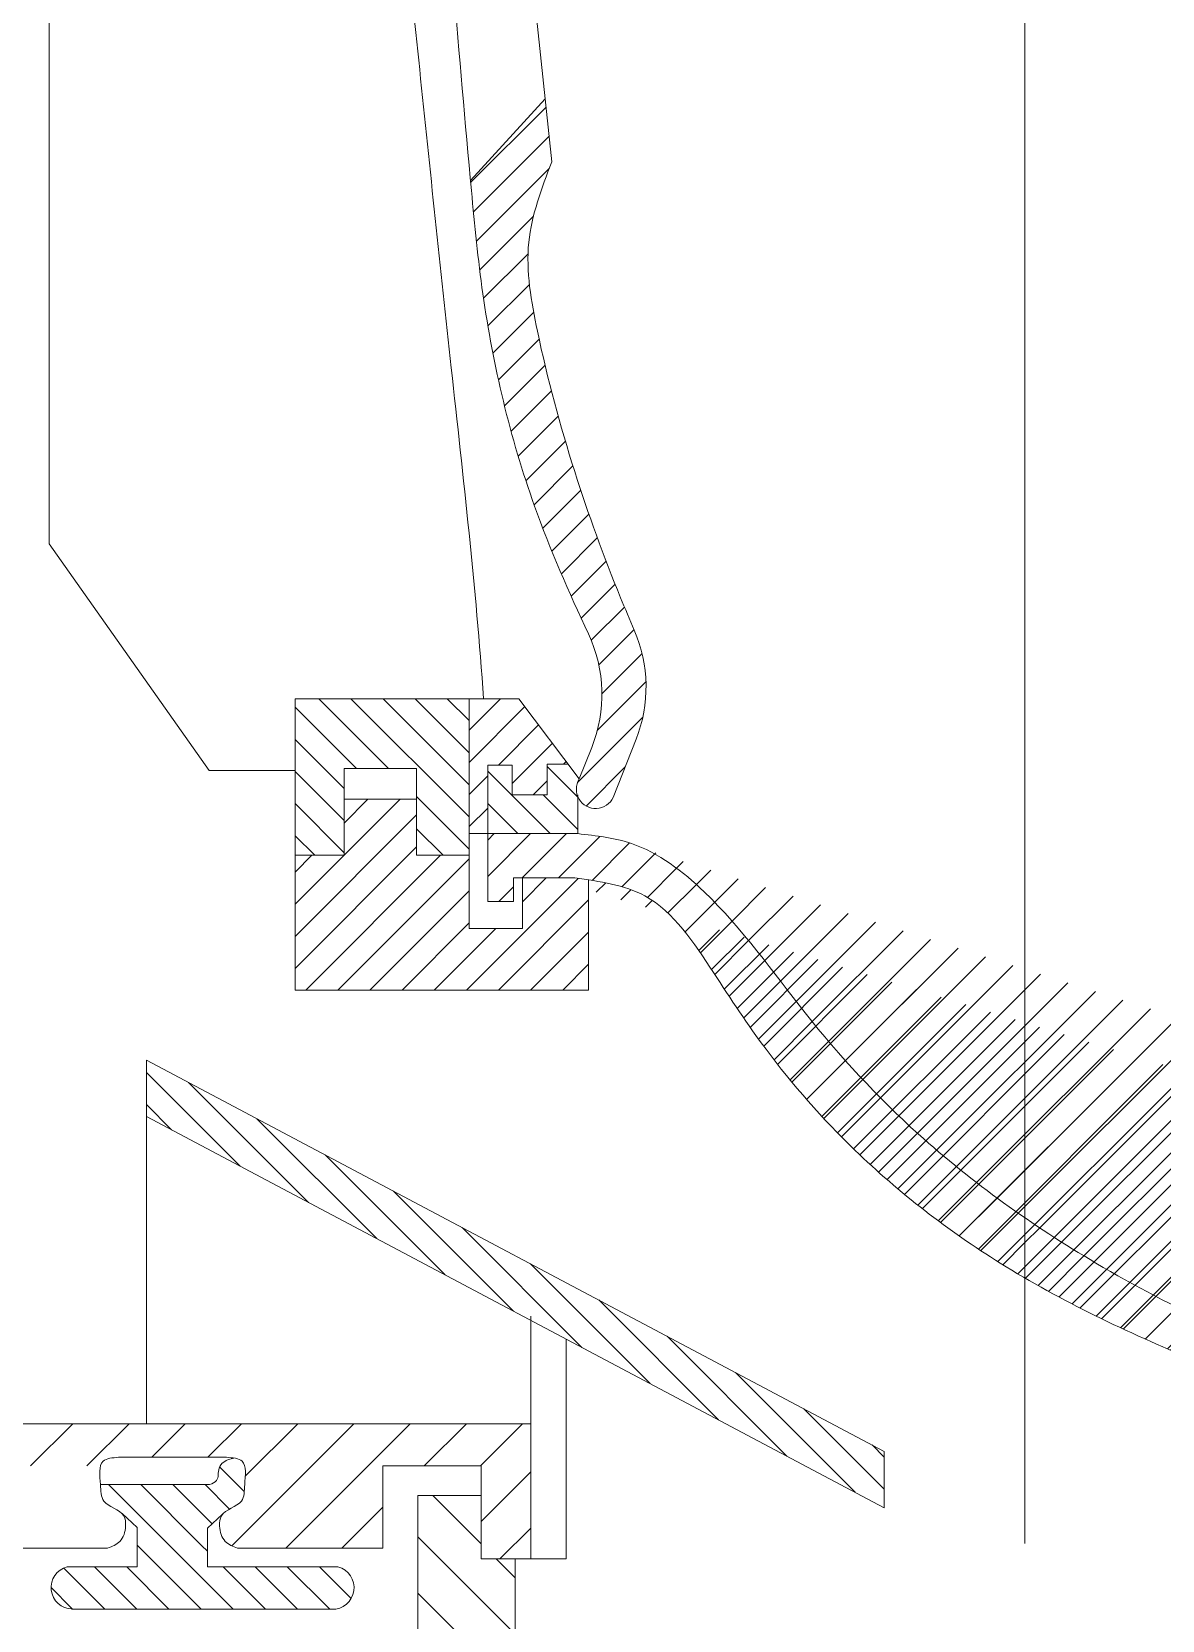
# Model space of a CAD drawing. Extents: x 0 to 420, y 0 to 297.
# Drawn here: x 180.25 to 187.74, y 205.39 to 215.92 of the extents above; entities that cross this region are included whole.
import ezdxf

# ---------------------------------------------------------------- set-up
doc = ezdxf.new("R2010")
doc.units = 0
doc.layers.get('0').update_dxf_attribs({"linetype": 'CONTINUOUS'})
pattern_1 = [(135, (-22278.84894499822, -14110.31309145952), (-0.1064465166710545, -0.1064465166710544), [])]
pattern_2 = [(45, (-22278.84894499822, -14110.31309145952), (-0.1064465166710545, 0.1064465166710544), [])]
pattern_3 = [(45, (-22278.84894499822, -14110.31309145952), (-0.1197523312549362, 0.1197523312549362), [])]

msp = doc.modelspace()

# ---------------------------------------------------------------- hatches: boundary and pattern name
at = {"lineweight": 0, "ltscale": 0.0007}
h = msp.add_hatch(dxfattribs=at)
h.set_pattern_fill('ANSI31', color=256, scale=0.04741357717908, style=0)
h.set_pattern_definition(pattern_2)
edge = h.paths.add_edge_path()
edge.add_spline(control_points=[(183.1526122043274, 214.9310212235213), (183.1546747909337, 214.9088271608781), (183.1780600387151, 214.6582710017796), (183.2496057850804, 213.9278864869482), (183.4858363935408, 212.9272016113605), (183.8043933992537, 212.2051915032831), (183.9345167533283, 211.9269752361685)], knot_values=[0.0223533313487093, 0.0223533313487093, 0.0223533313487093, 0.0223533313487093, 0.0229175402045678, 0.0287231269096653, 0.0409301991704197, 0.048694024371715, 0.048694024371715, 0.048694024371715, 0.048694024371715], degree=3, periodic=0)
edge.add_arc((183.0755514187613, 211.5252321909494), 0.9482715435816012, -21.723778012541175, 25.065763359865628, ccw=False)
edge.add_line((183.9564758116413, 211.1742462447979), (183.8733724644801, 210.9656687605853))
edge.add_arc((183.9826967344248, 210.8982377170725), 0.1284474274876344, 148.3337776173466, 335.0070327471786)
edge.add_line((184.0991163004, 210.843967778006), (184.2504306486512, 211.2290369240095))
edge.add_arc((183.3678545010759, 211.5758484925848), 0.9482715435816043, 338.5474708643493, 383.3440889021718)
edge.add_arc((183.3678545010629, 211.5758484926151), 0.9482715435816048, 23.34408890017822, 23.35496533002899)
edge.add_spline(control_points=[(184.2384308395104, 211.9517683768914), (184.2076154057892, 212.0231324855132), (184.0615295564315, 212.3678256855202), (183.8228776298899, 213.0237183502595), (183.6126241197402, 213.8039309382356), (183.4861995405514, 214.5157523939309), (183.6244762393004, 214.8789306194582), (183.6912943441542, 215.054425702668)], knot_values=[0, 0, 0, 0, 0.0019672537738352, 0.0094721281126291, 0.0175979635834741, 0.0225898413052539, 0.027257548726246, 0.027257548726246, 0.027257548726246, 0.027257548726246], degree=3, periodic=0)
edge.add_line((183.6912943441539, 215.0544257026981), (183.6476871591567, 215.4718078907197))
edge.add_line((183.6476871591567, 215.4718078907196), (183.1526122043274, 214.9310212235213))
h = msp.add_hatch(dxfattribs=at)
h.set_pattern_fill('ANSI31', color=256, scale=0.04741357717908, angle=90, style=0)
h.set_pattern_definition(pattern_1)
h.paths.add_polyline_path([(182.7959964077948, 211.0350894973752), (182.7959964077948, 210.4598765367481), (183.1438563114467, 210.4598765367481), (183.1438563114467, 210.4718601641106), (183.1438563114467, 211.4976237773904), (181.9907184720796, 211.4976237773904), (181.9907184720796, 211.022663995849), (181.9907184720796, 210.4598765367481), (182.3161904504919, 210.4598765367481), (182.3161904504919, 210.8313682164717), (182.3161904504919, 211.0350894973752)])
h = msp.add_hatch(dxfattribs=at)
h.set_pattern_fill('ANSI31', color=256, scale=0.04741357717908, style=0)
h.set_pattern_definition(pattern_2)
h.paths.add_polyline_path([(183.1438563114467, 210.603642025483), (183.2666751364041, 210.603642025483), (183.2666751364041, 211.0583647387319), (183.4297178896018, 211.0583647387319), (183.4297178896018, 210.8615443795735), (183.6606948668892, 210.8615443795735), (183.6606948668892, 211.062909921286), (183.8003712034777, 211.062909921286), (183.4740211327661, 211.4976237773904), (183.1438563114467, 211.4976237773904)])
h = msp.add_hatch(dxfattribs=at)
h.set_pattern_fill('ANSI31', color=256, scale=0.04741357717908, angle=90, style=0)
h.set_pattern_definition(pattern_1)
h.paths.add_polyline_path([(183.8644987699151, 210.603642025483), (183.8644987699151, 210.8479586676185, -0.243358434466397), (183.8733724644801, 210.9656687605855), (183.8003712034777, 211.062909921286), (183.6606948668892, 211.062909921286), (183.6606948668892, 210.8615443795735), (183.4297178896018, 210.8615443795735), (183.4297178896018, 211.0583647387319), (183.2666751364041, 211.0583647387319), (183.2666751364041, 210.603642025483)])
h = msp.add_hatch(dxfattribs=at)
h.set_pattern_fill('ANSI31', color=256, scale=0.04741357717908, style=0)
h.set_pattern_definition(pattern_2)
edge = h.paths.add_edge_path()
edge.add_line((183.9355363256073, 209.5670982195248), (183.9355363256073, 210.2307494686461))
edge.add_spline(control_points=[(195.4949197793139, 206.7149365032992), (194.6910636257386, 206.7065503582347), (193.0117156883039, 206.6890307368875), (190.7778474081329, 206.8127587593076), (189.0180133592299, 206.7084419006045), (187.7580489288717, 207.1768428251937), (186.701053529301, 207.6792729141088), (185.757189594821, 208.404624840245), (185.1501463171507, 209.0946445812183), (184.7565616658884, 209.6915845920897), (184.4070045094972, 210.2315878060151), (184.0087313972947, 210.287070253312), (183.8443255760699, 210.30997322374)], knot_values=[0, 0, 0, 0, 0.0203193891682645, 0.0424495404278382, 0.0569147178967308, 0.0640535333773001, 0.0761673391349356, 0.0864603431669737, 0.0939748107520913, 0.0991690380035961, 0.1049220107112571, 0.1089662795721281, 0.1089662795721281, 0.1089662795721281, 0.1089662795721281], degree=3, periodic=0)
edge.add_line((183.8443255760679, 210.3099732237415), (183.4977130357308, 210.3099732237415))
edge.add_line((183.4977130357308, 210.3099732237415), (183.4977130357308, 209.9745407813317))
edge.add_line((183.4977130357308, 209.9745407813317), (183.1438563114467, 209.9745407813317))
edge.add_line((183.1438563114467, 209.9745407813317), (183.1438563114467, 210.4598765367481))
edge.add_line((183.1438563114467, 210.4598765367481), (182.7959964077948, 210.4598765367481))
edge.add_line((182.7959964077948, 210.4598765367481), (182.7959964077948, 210.8313682164702))
edge.add_line((182.7959964077948, 210.8313682164702), (182.3161904504919, 210.8313682164719))
edge.add_line((182.3161904504919, 210.8313682164717), (182.3161904504919, 210.4598765367481))
edge.add_line((182.3161904504919, 210.4598765367481), (181.9907184720794, 210.4598765367481))
edge.add_line((181.9907184720796, 210.4598765367481), (181.9907184720796, 209.5670982195252))
edge.add_line((181.9907184720796, 209.5670982195248), (183.9355363256073, 209.5670982195248))
h = msp.add_hatch(dxfattribs=at)
h.set_pattern_fill('ANSI31', color=256, scale=0.053340274326465, style=0)
h.set_pattern_definition(pattern_3)
edge = h.paths.add_edge_path()
edge.add_spline(control_points=[(195.4681577749557, 206.9822938118122), (194.700207842855, 206.9877365144421), (193.0902146075549, 206.99914704272), (190.9225356954781, 207.0765979029925), (188.8896718201293, 206.9463433979787), (187.3565825450592, 207.6677147679468), (186.1810498397158, 208.4991495682444), (185.3609613626466, 209.3875747511951), (184.8482773297391, 210.1298557539212), (184.3014881085692, 210.5544745706711), (183.9858963303408, 210.589983090268), (183.8644987699139, 210.6036420254844)], knot_values=[0, 0, 0, 0, 0.019417609482166, 0.0407086694133908, 0.0551650517837522, 0.0700467591523901, 0.0823259388381433, 0.0915860356636553, 0.100397661015603, 0.1052803876988567, 0.1083327499900303, 0.1083327499900303, 0.1083327499900303, 0.1083327499900303], degree=3, periodic=0)
edge.add_line((183.8644987698879, 210.6036420254844), (183.2666751364006, 210.6036420254827))
edge.add_line((183.2666751364007, 210.6036420254844), (183.2666751363973, 210.1538744506998))
edge.add_line((183.2666751364007, 210.1538744506981), (183.4367183853941, 210.1538744506998))
edge.add_line((183.4367183853907, 210.1538744507002), (183.4367183853876, 210.3099732237384))
edge.add_line((183.4367183853865, 210.30997322374), (183.8443255760376, 210.3099732237449))
edge.add_spline(control_points=[(183.8443255760699, 210.3099732237421), (183.8747905375315, 210.3057292249232), (183.9052554989927, 210.3014852261019), (183.9355363249762, 210.2969187534708)], knot_values=[0, 0, 0, 0, 0.0007494168640956, 0.0007494168640956, 0.0007494168640956, 0.0007494168640956], degree=3, periodic=0)
edge.add_spline(control_points=[(183.9355363249762, 210.2969187534708), (184.0442390997414, 210.2805259296325), (184.1505689534551, 210.2599774432302), (184.2460075219327, 210.2203552054398)], knot_values=[0.0007494168640956, 0.0007494168640956, 0.0007494168640956, 0.0007494168640956, 0.0034396899967177, 0.0034396899967177, 0.0034396899967177, 0.0034396899967177], degree=3, periodic=0)
edge.add_line((184.2460075219757, 210.2203552054225), (184.2460075219725, 210.5186109513106))
h = msp.add_hatch(dxfattribs=at)
h.set_pattern_fill('ANSI31', color=256, scale=0.053340274326465, style=0)
h.set_pattern_definition(pattern_3)
edge = h.paths.add_edge_path()
edge.add_spline(control_points=[(186.8270464430821, 208.0576516923667), (186.5792306655036, 208.2278738021937), (186.0544800867342, 208.6362661832116), (185.3609613626466, 209.3875747511951), (184.8482773297391, 210.1298557539212), (184.3014881085692, 210.5544745706711), (183.9858963303408, 210.589983090268), (183.8644987699139, 210.6036420254844)], knot_values=[0, 0, 0, 0, 0.007594921512373, 0.016855018337885, 0.0256666436898327, 0.0305493703730864, 0.03360173266426, 0.03360173266426, 0.03360173266426, 0.03360173266426], degree=3, periodic=0)
edge.add_line((184.2460075219757, 210.523863568409), (184.2460075219725, 210.2203552054104))
edge.add_spline(control_points=[(184.2460075219327, 210.2203552054398), (184.2674552108794, 210.211450991504), (184.4872080084772, 210.1076877615693), (184.7565616658799, 209.6915845920857), (185.1501463171549, 209.0946445812227), (185.7571895948168, 208.4046248402494), (186.3697890023994, 207.9338470681503), (186.7721038293128, 207.6910131098707), (186.8270464430821, 207.6589082215317)], knot_values=[0.0034396899967177, 0.0034396899967177, 0.0034396899967177, 0.0034396899967177, 0.004044268860871, 0.0097972415685237, 0.0149914688200446, 0.0225059364051515, 0.0327989404371672, 0.0344113831997225, 0.0344113831997225, 0.0344113831997225, 0.0344113831997225], degree=3, periodic=0)
edge.add_line((186.8270464430777, 207.6589082215274), (186.8270464430777, 208.0576516923683))
h = msp.add_hatch(dxfattribs=at)
h.set_pattern_fill('ANSI31', color=256, scale=0.04741357717908, angle=90, style=0)
h.set_pattern_definition(pattern_1)
h.paths.add_polyline_path([(185.89521897419, 206.1368248062147), (185.8952189741867, 206.510057736309), (181.0046348825899, 209.102563497536), (181.0046348825899, 208.7293305674435)])
h = msp.add_hatch(dxfattribs=at)
h.set_pattern_fill('ANSI31', color=256, scale=0.053340274326465, style=0)
h.set_pattern_definition(pattern_3)
edge = h.paths.add_edge_path()
edge.add_spline(control_points=[(192.6922046427912, 207.0197689600709), (192.0114450073411, 207.0358859972436), (190.7614043033358, 207.0662735079452), (188.8896718201293, 206.9463433979787), (187.6363628592536, 207.5360684823572), (186.9798897713164, 207.9526651815864), (186.8270464430821, 208.0576516923667)], knot_values=[0.03360173266426, 0.03360173266426, 0.03360173266426, 0.03360173266426, 0.0508797617830258, 0.0653361441533871, 0.080217851522025, 0.0849021096954053, 0.0849021096954053, 0.0849021096954053, 0.0849021096954053], degree=3, periodic=0)
edge.add_line((186.8270464430821, 208.057651692371), (186.8270464430787, 207.658908221532))
edge.add_spline(control_points=[(186.8270464430821, 207.6589082215317), (187.1848714428404, 207.4498185755493), (187.8183025813845, 207.1544430924215), (189.0180133592257, 206.7084419006022), (190.6436322998155, 206.8048029531927), (191.9520646788022, 206.7463193269932), (192.6922046427869, 206.7249186164295)], knot_values=[0.0344113831997225, 0.0344113831997225, 0.0344113831997225, 0.0344113831997225, 0.044912746194828, 0.0520515616753705, 0.066516739144292, 0.0853114719843831, 0.0853114719843831, 0.0853114719843831, 0.0853114719843831], degree=3, periodic=0)
edge.add_line((192.6922046427869, 206.7249186164316), (192.6922046427835, 207.0197689600727))
h = msp.add_hatch(dxfattribs=at)
h.set_pattern_fill('ANSI31', color=256, scale=0.08297376006339, style=0)
h.set_pattern_definition([(45, (-22278.84894499822, -14110.31309145952), (-0.1862814041743453, 0.1862814041743452), [])])
edge = h.paths.add_edge_path()
edge.add_line((183.5516685588272, 206.6932807325462), (178.7169798974122, 206.6932807325462))
edge.add_line((178.7169798974115, 206.6932807325462), (178.7169798974082, 207.1506625174016))
edge.add_line((178.7169798974072, 207.1506625174031), (177.3438946212745, 207.1506625174031))
edge.add_spline(control_points=[(177.3438946212754, 207.1506625174031), (177.340627018796, 207.0300003953795), (177.3337840072093, 206.7773098355407), (177.0625322447619, 206.623430462094), (176.8701206172017, 206.458761382459), (176.8493283508233, 206.2480456234647), (176.7518398205199, 206.0548241161868), (176.8424630203992, 205.9329598472466), (176.8816470660559, 205.8898690342769), (176.9013043051992, 205.8682519092104)], knot_values=[0, 0, 0, 0, 0.0028564837034374, 0.005982046843559, 0.0072420316951555, 0.0090566598627825, 0.0112125574820764, 0.0119546333070147, 0.0127016659540055, 0.0127016659540055, 0.0127016659540055, 0.0127016659540055], degree=3, periodic=0)
edge.add_line((176.9013043052034, 205.8682519092081), (177.177707270793, 205.8682519092099))
edge.add_spline(control_points=[(177.1777072708012, 205.8682519092125), (177.2077726777064, 205.8799139494912), (177.2733417795047, 205.9053474820717), (177.3025527263156, 206.0007759309324), (177.2948612078239, 206.0708724535095), (177.2774759771519, 206.0930059801301), (177.2732717811337, 206.0973993618695)], knot_values=[0, 0, 0, 0, 0.0007798178692916, 0.0017006906780978, 0.0022854838850564, 0.002444131476237, 0.002444131476237, 0.002444131476237, 0.002444131476237], degree=3, periodic=0)
edge.add_spline(control_points=[(177.2732717811337, 206.0973993618695), (177.2407072703454, 206.1314292516625), (177.1308322377049, 206.1565788757845), (177.1328010089698, 206.2477343371914), (177.1302300914228, 206.2904768459402)], knot_values=[0.002444131476237, 0.002444131476237, 0.002444131476237, 0.002444131476237, 0.0036729707539705, 0.0046142363946025, 0.0046142363946297, 0.0046142363946297, 0.0046142363946297], degree=3, periodic=0)
edge.add_spline(control_points=[(177.1302300914228, 206.2904768459402), (177.1276298693823, 206.3337065533377), (177.1215262698953, 206.380214287983), (177.130373138298, 206.4136258843142)], knot_values=[0.0046142363946025, 0.0046142363946297, 0.0046142363946297, 0.0046142363946297, 0.0055662310110367, 0.0055662310110367, 0.0055662310110367, 0.0055662310110367], degree=3, periodic=0)
edge.add_spline(control_points=[(177.130373138298, 206.4136258843142), (177.1337252356737, 206.426285609671), (177.1527823808204, 206.4636463358894), (177.209681395919, 206.4677220902303), (177.2501635454061, 206.4706218820165)], knot_values=[0.0055662310110367, 0.0055662310110367, 0.0055662310110367, 0.0055662310110367, 0.005926943808624, 0.0068164211151995, 0.0068164211151995, 0.0068164211151995, 0.0068164211151995], degree=3, periodic=0)
edge.add_line((177.2501635454061, 206.4706218820165), (177.9662013781872, 206.4706218820183))
edge.add_spline(control_points=[(177.9662013781859, 206.4706218820165), (178.0066835276774, 206.4677220902303), (178.0635825427629, 206.4636463358894), (178.082639687914, 206.426285609671), (178.0859917852897, 206.4136258843142)], knot_values=[0.0055662310110367, 0.0055662310110367, 0.0055662310110367, 0.0055662310110367, 0.0064557083176123, 0.0068164211151995, 0.0068164211151995, 0.0068164211151995, 0.0068164211151995], degree=3, periodic=0)
edge.add_spline(control_points=[(178.0859917852897, 206.4136258843142), (178.0948386536968, 206.380214287983), (178.0887350542057, 206.3337065533377), (178.086134832165, 206.2904768459402)], knot_values=[0.0046142363946025, 0.0046142363946025, 0.0046142363946025, 0.0046142363946025, 0.0055662310110095, 0.0055662310110095, 0.0055662310110095, 0.0055662310110367], degree=3, periodic=0)
edge.add_spline(control_points=[(178.086134832165, 206.2904768459402), (178.0835639146222, 206.2477343371914), (178.0855785567855, 206.1544550217885), (177.9704769262953, 206.1302931484458), (177.9392286158107, 206.0930954211502)], knot_values=[0.002393569656548, 0.002393569656548, 0.002393569656548, 0.0023935696565753, 0.0033348352972073, 0.0046142363946297, 0.0046142363946297, 0.0046142363946297, 0.0046142363946297], degree=3, periodic=0)
edge.add_spline(control_points=[(177.9392286158107, 206.0930954211502), (177.9365887105005, 206.0899528999663), (177.9212700475632, 206.0687429223183), (177.9138121972677, 206.0007759309324), (177.9430231440877, 205.9053474820717), (178.0085922458856, 205.8799139494912), (178.0386576527909, 205.8682519092125)], knot_values=[0, 0, 0, 0, 0.0001080857714916, 0.0006928789784502, 0.0016137517872564, 0.002393569656548, 0.002393569656548, 0.002393569656548, 0.002393569656548], degree=3, periodic=0)
edge.add_line((178.0386576527952, 205.8682519092104), (178.9197630518122, 205.8682519092085))
edge.add_spline(control_points=[(178.9197630518183, 205.8682519092125), (178.9498284587237, 205.8799139494912), (179.0153975605216, 205.9053474820717), (179.044608507337, 206.0007759309324), (179.0369169888454, 206.070872453505), (179.0195317581733, 206.0930059801236), (179.0153275621637, 206.0973993618608)], knot_values=[0, 0, 0, 0, 0.0007798178692916, 0.0017006906780978, 0.0022854838850564, 0.0024441314761441, 0.0024441314761441, 0.0024441314761441, 0.0024441314761441], degree=3, periodic=0)
edge.add_spline(control_points=[(179.0153275621637, 206.0973993618608), (178.9827630513669, 206.1314292516582), (178.8728880187262, 206.1565788757802), (178.8748567899869, 206.2477343371914), (178.8722858724443, 206.2904768459402)], knot_values=[0.0024441314761441, 0.0024441314761441, 0.0024441314761441, 0.0024441314761441, 0.0036729707539705, 0.0046142363946025, 0.0046142363946297, 0.0046142363946297, 0.0046142363946297], degree=3, periodic=0)
edge.add_spline(control_points=[(178.8722858724443, 206.2904768459402), (178.8687004207086, 206.350086381987), (178.8515107063903, 206.4605427309417), (178.9517371769361, 206.4677220902303), (178.9922193264231, 206.4706218820165)], knot_values=[0.0046142363946025, 0.0046142363946297, 0.0046142363946297, 0.0046142363946297, 0.005926943808624, 0.0068164211151995, 0.0068164211151995, 0.0068164211151995, 0.0068164211151995], degree=3, periodic=0)
edge.add_line((178.9922193264489, 206.4706218820144), (179.7082571591729, 206.4706218820178))
edge.add_spline(control_points=[(179.7082571592073, 206.4706218820165), (179.7243782816085, 206.4694671039492), (179.7404994040138, 206.4683123258842), (179.7554108050471, 206.4660935004575)], knot_values=[0.0064622064127917, 0.0064622064127917, 0.0064622064127917, 0.0064622064127917, 0.0068164211151995, 0.0068164211151995, 0.0068164211151995, 0.0068164211151995], degree=3, periodic=0)
edge.add_spline(control_points=[(179.7554108050471, 206.4660935004575), (179.7779437922257, 206.4627405784325), (179.8110377594192, 206.4530609709287), (179.8246954689354, 206.4262856096667), (179.8280475663067, 206.4136258843102)], knot_values=[0.0055662310110367, 0.0055662310110367, 0.0055662310110367, 0.0055662310110367, 0.0061014936152045, 0.0064622064127917, 0.0064622064127917, 0.0064622064127917, 0.0064622064127917], degree=3, periodic=0)
edge.add_line((179.8280475663025, 206.4136258843102), (180.7006640729814, 206.4136258843118))
edge.add_spline(control_points=[(180.7006640729798, 206.4136258843142), (180.7040161703557, 206.426285609671), (180.7230733155023, 206.4636463358894), (180.7799723305966, 206.4677220902303), (180.8204544800836, 206.4706218820165)], knot_values=[0.0055662310110367, 0.0055662310110367, 0.0055662310110367, 0.0055662310110367, 0.005926943808624, 0.0068164211151995, 0.0068164211151995, 0.0068164211151995, 0.0068164211151995], degree=3, periodic=0)
edge.add_line((180.8204544800708, 206.4706218820165), (181.5364923128147, 206.4706218820165))
edge.add_spline(control_points=[(181.5364923128635, 206.4706218820165), (181.5526134352687, 206.4694671039492), (181.5687345576697, 206.4683123258821), (181.5836459587032, 206.4660935004553)], knot_values=[0.0064622064127839, 0.0064622064127839, 0.0064622064127839, 0.0064622064127839, 0.0068164211151995, 0.0068164211151995, 0.0068164211151995, 0.0068164211151995], degree=3, periodic=0)
edge.add_spline(control_points=[(181.5836459587032, 206.4660935004553), (181.606178945886, 206.4627405784349), (181.6744360197237, 206.4427761637622), (181.6526639296289, 206.3028747357035), (181.655869491454, 206.154455021795), (181.5407678609899, 206.130293148448), (181.5095195504967, 206.0930954211654)], knot_values=[0.0023935696567055, 0.0023935696567055, 0.0023935696567055, 0.0023935696567055, 0.0029288322608654, 0.0042415396748869, 0.0051828053155189, 0.0064622064127839, 0.0064622064127839, 0.0064622064127839, 0.0064622064127839], degree=3, periodic=0)
edge.add_spline(control_points=[(181.5095195504967, 206.0930954211654), (181.5068796451908, 206.0899528999772), (181.4915609822449, 206.0687429223249), (181.4841031319452, 206.0007759309324), (181.5133140787607, 205.9053474820717), (181.5788831805629, 205.8799139494912), (181.6089485874682, 205.8682519092125)], knot_values=[0, 0, 0, 0, 0.0001080857716491, 0.0006928789786077, 0.0016137517874139, 0.0023935696567055, 0.0023935696567055, 0.0023935696567055, 0.0023935696567055], degree=3, periodic=0)
edge.add_line((181.6089485874726, 205.8682519092104), (182.5716185256824, 205.8682519092104))
edge.add_line((182.5716185256858, 205.8682519092104), (182.5716185256892, 206.4136258843122))
edge.add_line((182.5716185256858, 206.4136258843122), (183.2231764355564, 206.4136258843122))
edge.add_line((183.2231764355578, 206.4136258843122), (183.2231764355578, 205.7978810864233))
edge.add_line((183.2231764355578, 205.7978810864225), (183.5516685588272, 205.7978810864225))
edge.add_line((183.5516685588272, 205.7978810864225), (183.5516685588272, 206.6932807325461))
h = msp.add_hatch(dxfattribs=at)
h.set_pattern_fill('ANSI31', color=256, scale=0.04741357717908, angle=90, style=0)
h.set_pattern_definition(pattern_1)
edge = h.paths.add_edge_path()
edge.add_spline(control_points=[(181.5095195504967, 206.0930954211654), (181.5407678609899, 206.130293148448), (181.655869491454, 206.154455021795), (181.6526639296289, 206.3028747357035), (181.6744360197237, 206.4427761637622), (181.606178945886, 206.4627405784349), (181.5836459587032, 206.4660935004553)], knot_values=[0.0023935696567055, 0.0023935696567055, 0.0023935696567055, 0.0023935696567055, 0.0036729707539705, 0.0046142363946025, 0.005926943808624, 0.0064622064127839, 0.0064622064127839, 0.0064622064127839, 0.0064622064127839], degree=3, periodic=0)
edge.add_spline(control_points=[(181.5836459571292, 206.4660935006904), (181.5602352547884, 206.4597718279073), (181.5199914243562, 206.4489046474274), (181.4738569745682, 206.3923112117537), (181.4893251646249, 206.3148939175197), (181.4422761986546, 206.2973073746258), (181.4240026065172, 206.290476845938)], knot_values=[0, 0, 0, 0, 0.0005996464297349, 0.0010308135520329, 0.0017352761428794, 0.0021826399942531, 0.0021826399942531, 0.0021826399942531, 0.0021826399942531], degree=3, periodic=0)
edge.add_line((181.4240026065217, 206.2904768459402), (180.7005210261049, 206.2904768459383))
edge.add_spline(control_points=[(180.7005210261002, 206.2904768459402), (180.7030919436473, 206.2477343371914), (180.7011231723824, 206.1565788757822), (180.810998205027, 206.1314292516601), (180.8435627158197, 206.0973993618631)], knot_values=[0.0024441314761782, 0.0024441314761782, 0.0024441314761782, 0.0024441314762055, 0.0033853971168375, 0.0046142363946297, 0.0046142363946297, 0.0046142363946297, 0.0046142363946297], degree=3, periodic=0)
edge.add_line((180.8435627158197, 206.0973993618455), (180.9440562096379, 206.0060811912976))
edge.add_line((180.9440562096368, 206.0060811912986), (180.9440562096402, 205.8870268385851))
edge.add_line((180.9440562096412, 205.8870268385843), (181.4090260571942, 205.8870268385843))
edge.add_line((181.4090260571926, 205.8870268385843), (181.4090260571959, 206.0017772512235))
edge.add_line((181.4090260571969, 206.0017772512241), (181.5095195489397, 206.0930954199074))
h = msp.add_hatch(dxfattribs=at)
h.set_pattern_fill('ANSI31', color=256, scale=0.08297376006339, angle=90, style=0)
h.set_pattern_definition([(135, (-22278.84894499822, -14110.31309145952), (-0.1862814041743454, -0.1862814041743451), [])])
h.paths.add_polyline_path([(182.8046628478074, 203.0291471376259), (183.1852526327594, 203.0291471376259), (183.1852526327594, 203.5720111354417), (183.4499269283917, 203.5720111354417), (183.4499269283917, 204.7222062058812), (183.1923367140217, 204.7222062058812), (183.1923367140217, 204.8656093577995), (183.4499269283917, 204.8656093577995), (183.4499269283917, 205.3024263506254), (183.4499269283917, 205.7978810864225), (183.2231764355602, 205.7978810864225), (183.2231764355602, 206.2185232785335), (182.8046628478074, 206.2185232785335)])
h = msp.add_hatch(dxfattribs=at)
h.set_pattern_fill('ANSI31', color=256, scale=0.04741357717908, angle=90, style=0)
h.set_pattern_definition(pattern_1)
h.paths.add_polyline_path([(181.4090260571969, 205.8870268385843), (180.9440562096412, 205.8870268385863), (180.9440562096412, 205.7711628116292), (181.4090260571969, 205.7711628116292)])
h = msp.add_hatch(dxfattribs=at)
h.set_pattern_fill('ANSI31', color=256, scale=0.04741357717908, angle=90, style=0)
h.set_pattern_definition(pattern_1)
h.paths.add_polyline_path([(180.5088484514131, 205.7451028708364), (180.4801298126877, 205.7451028708364, 0.8622807147143159), (180.5088484514173, 205.4656387599337)])
h = msp.add_hatch(dxfattribs=at)
h.set_pattern_fill('ANSI31', color=256, scale=0.04741357717908, angle=90, style=0)
h.set_pattern_definition(pattern_1)
h.paths.add_polyline_path([(181.1714350750653, 205.7711628116292), (180.9440562096368, 205.7711628116273), (180.9440562096368, 205.7451028708342), (180.5088484514173, 205.7451028708364), (180.5088484514173, 205.4653825917469), (181.1714350750695, 205.4647056409235)])
h = msp.add_hatch(dxfattribs=at)
h.set_pattern_fill('ANSI31', color=256, scale=0.04741357717908, angle=90, style=0)
h.set_pattern_definition(pattern_1)
h.paths.add_polyline_path([(181.8821135538234, 205.7451028708384), (181.4090260571969, 205.7451028708384), (181.4090260571969, 205.7711628116273), (181.1714350750695, 205.7711628116273), (181.1714350750695, 205.4647056409216), (181.8821135538189, 205.4639795556585)])
h = msp.add_hatch(dxfattribs=at)
h.set_pattern_fill('ANSI31', color=256, scale=0.04741357717908, angle=90, style=0)
h.set_pattern_definition(pattern_1)
h.paths.add_polyline_path([(182.2744634966472, 205.7451028708364), (181.8821135538189, 205.7451028708384), (181.8821135538234, 205.4639795556607), (182.2344512044193, 205.4636195796859, 0.8903785806252797)])

# ---------------------------------------------------------------- linework, layer by layer
for p, q in [((186.8270464430819, 205.8995245888324), (186.8270464430819, 236.4014092758495)), ((180.3600342618135, 220.4800529512908), (180.3600342618135, 212.5235368594093)), ((183.4628620233879, 217.2408447953818), (183.6912943441568, 215.0544257026701)), ((183.6476871591564, 215.4718078907191), (183.1526122043277, 214.9310212235216)), ((180.3600342618135, 212.5235368594093), (181.4202174487375, 211.0226639958493)), ((181.9907184720796, 211.4976237773904), (183.4740211327661, 211.4976237773904)), ((181.9907184720796, 211.0226639958493), (181.9907184720796, 211.4976237773904)), ((183.1438563114467, 210.4718601641107), (183.1438563114467, 211.4976237773904)), ((183.4740211327661, 211.4976237773904), (183.8733724644801, 210.9656687605856)), ((183.8733724644801, 210.9656687605856), (183.9564758116452, 211.1742462448082)), ((184.2504306486506, 211.2290369240081), (184.0991163003959, 210.8439677779951)), ((183.2666751364041, 211.0583647387319), (183.2666751364041, 210.6036420254833)), ((183.4297178896018, 211.0583647387319), (183.2666751364041, 211.0583647387319)), ((183.4297178896018, 210.8615443795735), (183.4297178896018, 211.0583647387319)), ((183.6606948668892, 211.0629099212862), (183.6606948668892, 210.8615443795735)), ((183.800371203478, 211.0629099212862), (183.6606948668892, 211.0629099212862)), ((181.4202174487375, 211.0226639958493), (181.9907184720796, 211.0226639958493)), ((181.9907184720796, 211.0226639958493), (181.9907184720796, 209.5670982195252)), ((182.3161904504919, 211.0350894973755), (182.3161904504919, 210.831368216472)), ((182.7959964077948, 211.0350894973755), (182.3161904504919, 211.0350894973755)), ((182.7959964077948, 210.4598765367482), (182.7959964077948, 211.0350894973755)), ((183.6606948668892, 210.8615443795735), (183.4297178896018, 210.8615443795735)), ((183.8644987699151, 210.6036420254833), (183.8644987699151, 210.8615443795735)), ((182.3161904504919, 210.831368216472), (182.3161904504919, 210.4598765367482)), ((182.3161904504919, 210.831368216472), (182.7959964077948, 210.8313682164702)), ((183.1438563114467, 210.6036420254833), (183.8644987699151, 210.6036420254833)), ((183.2666751364041, 210.6036420254833), (183.2666751364041, 210.1538744506985)), ((182.3161904504919, 210.4598765367482), (181.9907184720796, 210.4598765367482)), ((182.7959964077948, 210.4598765367482), (183.1438563114467, 210.4598765367482)), ((183.1438563114467, 210.4718601641107), (183.1438563114467, 209.974540781332)), ((183.4367183853939, 210.3099732237416), (183.844325576072, 210.3099732237416)), ((183.4367183853939, 210.1538744506985), (183.4367183853939, 210.3099732237416)), ((183.4977130357308, 209.974540781332), (183.4977130357308, 210.3099732237416)), ((183.9355363256073, 209.5670982195252), (183.9355363256073, 210.2969187576339)), ((183.2666751364041, 210.1538744506985), (183.4367183853939, 210.1538744506985)), ((183.1438563114467, 209.974540781332), (183.4977130357308, 209.974540781332)), ((181.9907184720796, 209.5670982195252), (183.9355363256073, 209.5670982195252)), ((181.0046348825899, 209.1025634975362), (185.8952189741867, 206.510057736309)), ((181.0046348825899, 209.1025634975362), (181.0046348825899, 206.6932807325447)), ((181.0046348825899, 208.7293305674435), (185.8952189741867, 206.1368248062168)), ((183.5516685588295, 206.6932807325462), (183.5516685588295, 207.4067501114091)), ((183.7866863544099, 205.797881086423), (183.7866863544099, 207.2545610238425)), ((178.7169798974111, 206.6932807325462), (183.5516685588295, 206.6932807325462)), ((183.5516685588295, 206.6932807325462), (183.5516685588295, 205.797881086423)), ((180.8204544800847, 206.4706218820162), (181.536492312866, 206.4706218820162)), ((185.8952189741867, 206.510057736314), (185.89521897419, 206.13682480622)), ((183.2231764355602, 206.4136258843115), (182.5716185256899, 206.4136258843115)), ((182.5716185256862, 205.8682519092097), (182.5716185256899, 206.4136258843115)), ((183.2231764355602, 205.797881086423), (183.2231764355602, 206.4136258843115)), ((180.7005210261027, 206.2904768459386), (181.4240026065296, 206.2904768459386)), ((180.7005210261062, 206.2904768459386), (181.4240026065296, 206.2904768459386)), ((182.8046628478074, 206.2185232785337), (182.8046628478074, 203.0291471376262)), ((182.8046628478074, 206.2185232785337), (183.2231764355602, 206.2185232785337)), ((180.9440562096384, 206.0060811912961), (180.8435627158001, 206.0973993618844)), ((180.9440562096384, 205.7451028708367), (180.9440562096384, 206.0060811912961)), ((181.4090260571984, 206.0017772512224), (181.5095195510367, 206.0930954218108)), ((181.4090260571984, 206.0017772512224), (181.4090260571984, 205.7451028708367)), ((180.7479982054707, 205.8682519092097), (179.7807134338185, 205.8682519092097)), ((182.5716185256862, 205.8682519092097), (181.6089485874765, 205.8682519092097)), ((183.5516685588295, 205.797881086423), (183.2231764355602, 205.797881086423)), ((183.4499269283917, 205.3024263506254), (183.4499269283917, 205.797881086423)), ((183.5516685588295, 205.797881086423), (183.7866863544099, 205.797881086423)), ((180.4801298126914, 205.745102870835), (180.9440562096384, 205.7451028708335)), ((181.4090260571984, 205.7451028708387), (182.2744634966278, 205.7451028708367)), ((180.5088484514202, 205.4653825917475), (182.2344512044244, 205.4636195796864))]:
    msp.add_line(p, q, dxfattribs=at)
for centre, radius, start, end in [((183.0755514187555, 211.5252321909617), 0.9482715435816, 338.2762219876673, 25.06576335999291), ((183.3678545010533, 211.5758484926376), 0.9482715435816, 338.5474708628787, 23.35496536991947), ((183.9826967344248, 210.8982377170725), 0.1284474274876329, 148.3337776173172, 335.0070327420261), ((180.5152696938742, 205.6075062933381), 0.1420127789626797, 104.3261757103219, 269.2072210662555), ((182.2380793027507, 205.6066893323095), 0.1431157476069995, 268.5473506776597, 75.27208692988754)]:
    msp.add_arc(centre, radius, start, end, dxfattribs=at)
for points, knots in [([(182.6035998973631, 219.1144065463085), (182.6074164840052, 218.6173773205197), (182.6303350997347, 217.4649340211792), (182.8163274456153, 215.6591625011059), (183.0298484617468, 213.6198309043451), (183.187949208731, 212.2318788276886), (183.2397789804854, 211.4997386255691)], [0, 0, 0, 0, 1.491131636910756, 3.455436385581069, 5.442311032147861, 7.644228470926561, 7.644228470926561, 7.644228470926561, 7.644228470926561]), ([(182.9350143406367, 217.5717125064094), (183.0046694156887, 216.6687898533594), (183.0919698651481, 215.5371342864135), (183.2496057850804, 213.9278864869491), (183.4858363935411, 212.9272016113614), (183.8043933992537, 212.2051915032831), (183.9345167533283, 211.9269752361696)], [0, 0, 0, 0, 0.0229175402045678, 0.0287231269096653, 0.0409301991704197, 0.048694024371715, 0.048694024371715, 0.048694024371715, 0.048694024371715]), ([(183.6912943441542, 215.0544257026685), (183.6244762393003, 214.8789306194586), (183.4861995405514, 214.5157523939306), (183.6126241197402, 213.8039309382357), (183.8228776298899, 213.0237183502607), (184.0615295564315, 212.36782568552), (184.2076154057892, 212.0231324855124), (184.2384308395105, 211.9517683768927)], [0, 0, 0, 0, 0.0046677074209921, 0.0096595851427719, 0.017785420613617, 0.0252902949524109, 0.027257548726246, 0.027257548726246, 0.027257548726246, 0.027257548726246]), ([(183.8644987699142, 210.6036420254827), (183.9858963303426, 210.5899830902668), (184.3014881085727, 210.5544745706697), (184.8482773297422, 210.1298557539204), (185.3609613626365, 209.3875747511904), (186.1810498397194, 208.4991495682484), (187.3565825450544, 207.6677147679463), (188.8896718201307, 206.9463433979762), (190.9225356954743, 207.0765979029872), (193.0902146075535, 206.9991470427185), (194.700207842853, 206.9877365144411), (195.4681577749557, 206.9822938118112)], [0, 0, 0, 0, 0.3618085376784691, 0.9405773837783526, 1.985054080522815, 3.082689869328054, 4.538189453643719, 6.302176905843314, 8.015748908960896, 10.53946219214371, 12.84110800668676, 12.84110800668676, 12.84110800668676, 12.84110800668676]), ([(183.8443255760699, 210.3099732237396), (184.0087313972952, 210.2870702533111), (184.4070045095027, 210.2315878060146), (184.756561665888, 209.6915845920912), (185.1501463171498, 209.0946445812166), (185.7571895948287, 208.4046248402489), (186.7010535293036, 207.6792729141039), (187.7580489288711, 207.1768428251935), (189.018013359228, 206.708441900602), (190.7778474081279, 206.8127587593074), (193.0117156883079, 206.689030736884), (194.6910636257354, 206.7065503582291), (195.4949197793139, 206.7149365032993)], [0, 0, 0, 0, 0.4793831344184576, 1.161305673130388, 1.776997909817066, 2.667717381833763, 3.887787734527168, 5.323684895080727, 6.169876841970751, 7.884491362795987, 10.5076654496235, 12.91620276602542, 12.91620276602542, 12.91620276602542, 12.91620276602542]), ([(180.7479982054829, 205.8682519092109), (180.778063612386, 205.8799139494899), (180.8436327141822, 205.9053474820766), (180.8728436610068, 206.0007759309316), (180.859473140659, 206.1226279398557), (180.7009792434886, 206.1499148687806), (180.7042828633128, 206.3028747357002), (180.6797458600503, 206.4605427309401), (180.7799723305947, 206.4677220902277), (180.8204544800878, 206.4706218820129)], [0, 0, 0, 0, 0.0924348868260665, 0.2015895718075534, 0.2709074164379455, 0.4353717057950614, 0.5469436335434242, 0.7025440192631912, 0.8079772715800067, 0.8079772715800067, 0.8079772715800067, 0.8079772715800067]), ([(181.4240026065169, 206.2904768459382), (181.4422761986559, 206.2973073746286), (181.4893251646267, 206.3148939175193), (181.4738569745797, 206.3923112117486), (181.519991424358, 206.4489046474285), (181.5602352547895, 206.4597718279066), (181.583645957133, 206.4660935006886)], [0, 0, 0, 0, 0.0530278012358605, 0.1365305297871294, 0.187638468858501, 0.2587169245522871, 0.2587169245522871, 0.2587169245522871, 0.2587169245522871]), ([(181.608948587473, 205.8682519092109), (181.5788831805653, 205.8799139494889), (181.5133140787633, 205.9053474820717), (181.4841031319525, 206.0007759309328), (181.4974736522884, 206.122627939856), (181.6559675494631, 206.1499148687807), (181.6526639296393, 206.3028747357004), (181.6772009328958, 206.4605427309365), (181.5769744623567, 206.4677220902268), (181.5364923128678, 206.4706218820129)], [0, 0, 0, 0, 0.092434886834134, 0.2015895718125246, 0.2709074164421723, 0.4353717057989685, 0.5469436335473871, 0.7025440192676955, 0.8079772715758524, 0.8079772715758524, 0.8079772715758524, 0.8079772715758524])]:
    msp.add_open_spline(points, degree=3, knots=knots, dxfattribs=at)

doc.saveas('drawing.dxf')
